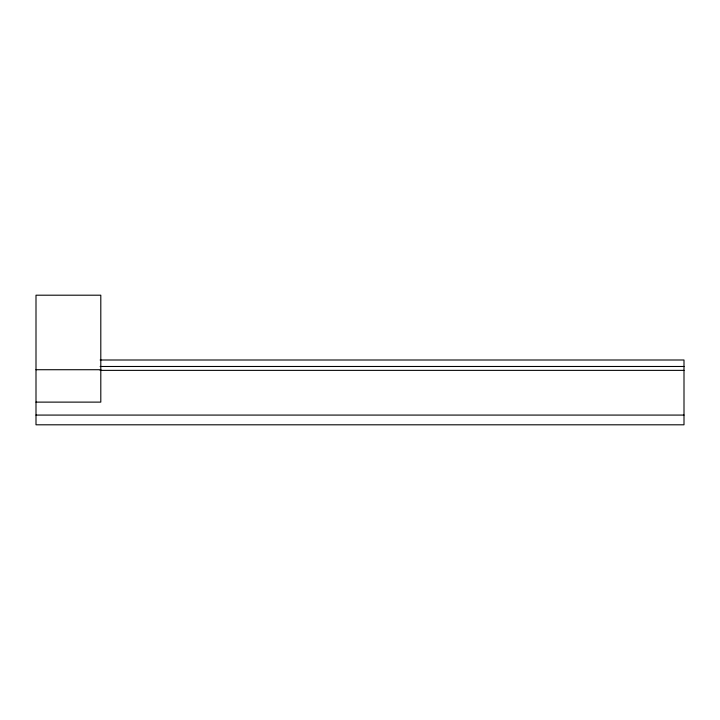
<?xml version="1.0" encoding="UTF-8"?>
<svg xmlns="http://www.w3.org/2000/svg" width="720" height="720" viewBox="0 0 720 720"><rect width="100%" height="100%" fill="white"/><g stroke="black" fill="none" stroke-linecap="round" stroke-linejoin="round"><path stroke-width="1.08" d="M100.125 360L684 360L684 424.8L36 424.8L36 295.2L100.8 295.2L100.8 402.12L36 402.12M100.125 366.48L684 366.48M36 369.72L100.8 369.72M100.125 370.368L684 370.368M36 415.08L684 415.08"/></g></svg>
